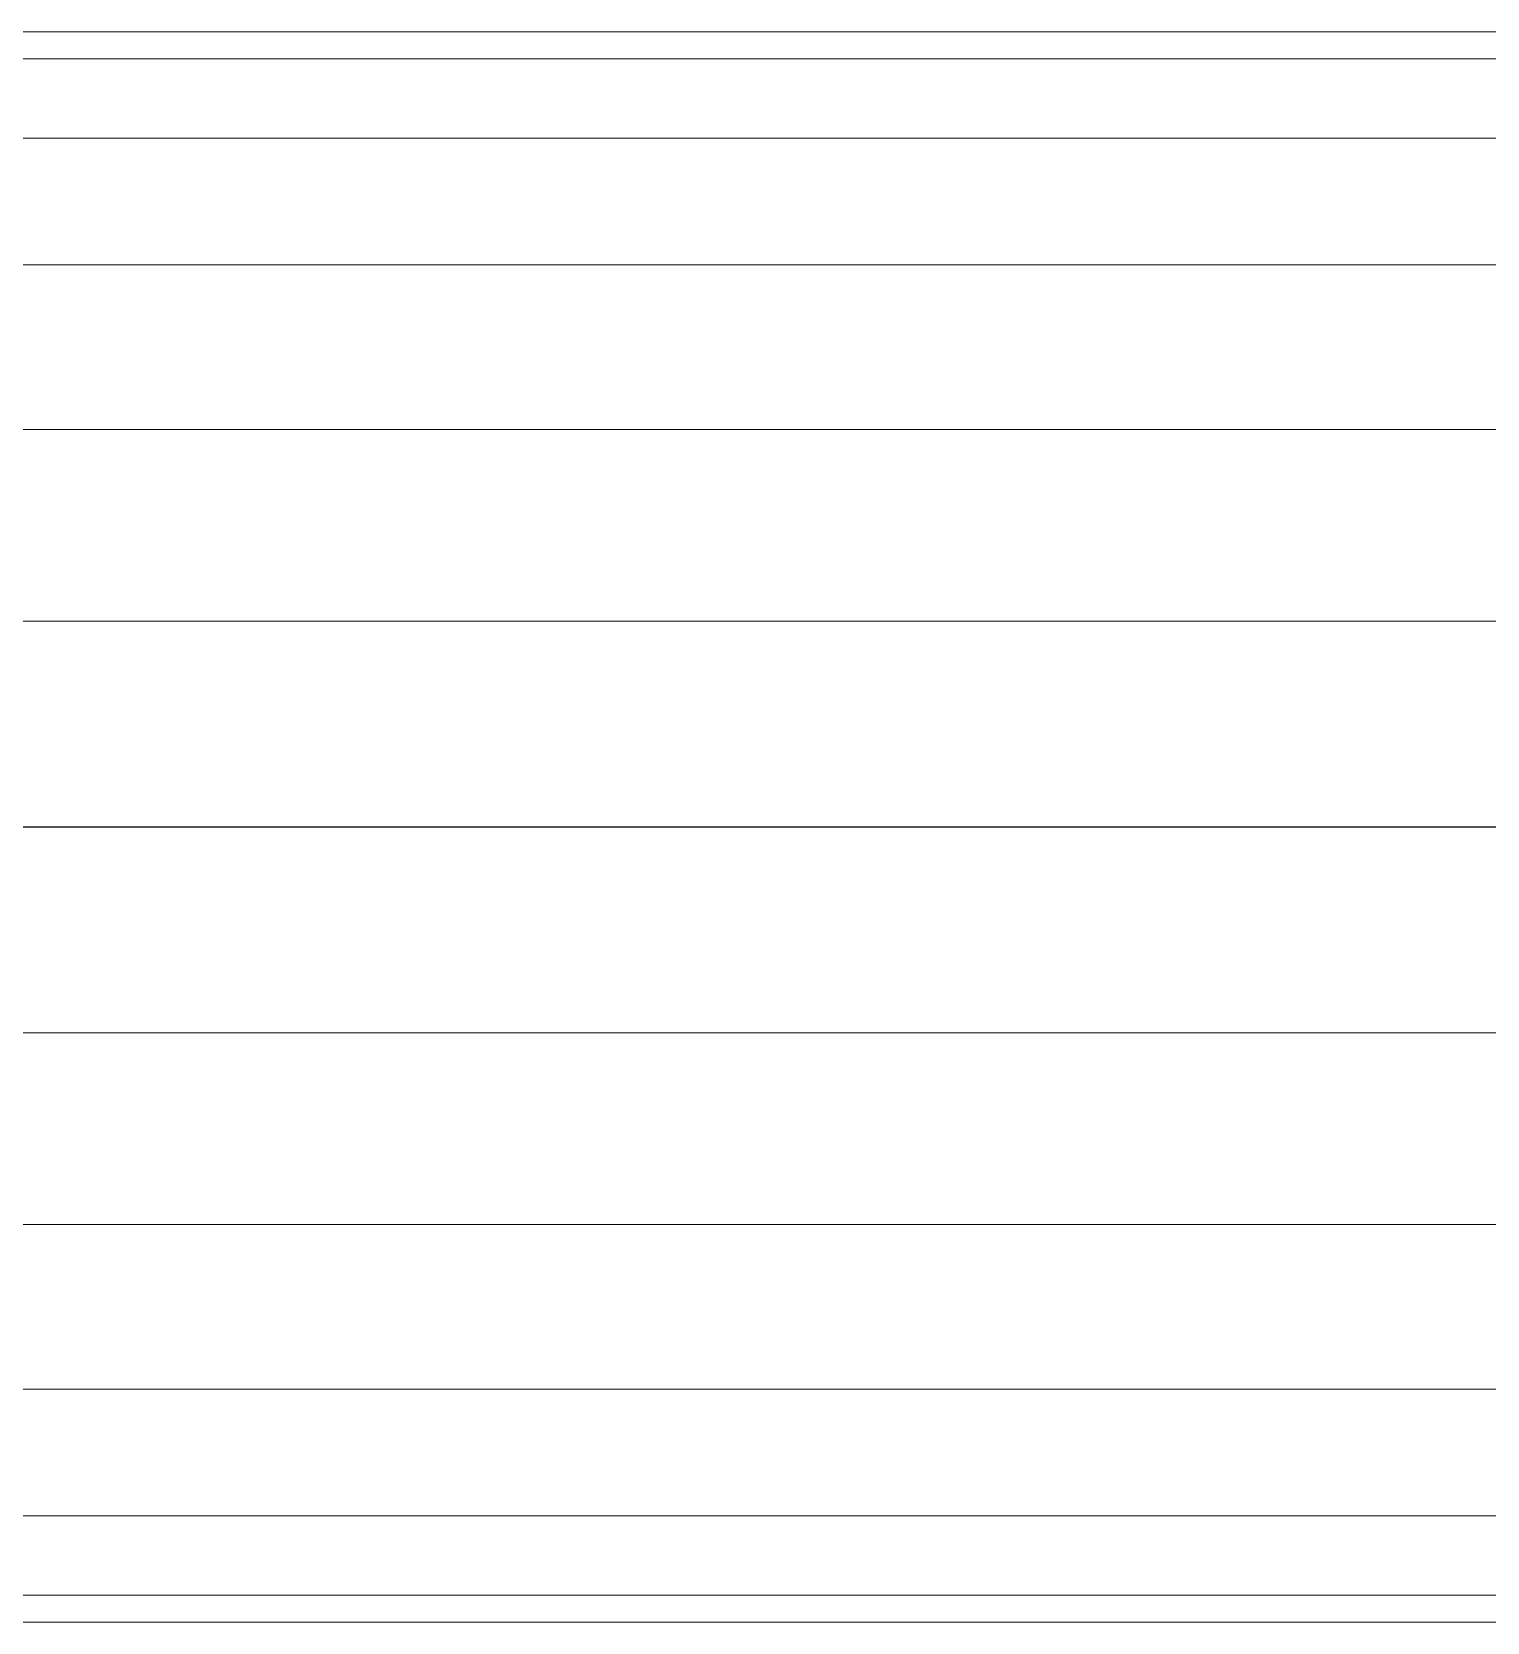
# Model space of a CAD drawing. Header units: inches. Extents: x -3325 to -59, y 5 to 733.
# Drawn here: x -2136.758 to -2135.554, y 533.347 to 534.662 of the extents above; entities that cross this region are included whole.
import ezdxf

# ---------------------------------------------------------------- set-up
doc = ezdxf.new("R2010")
doc.units = ezdxf.units.IN
doc.header["$MEASUREMENT"] = 0
doc.layers.add('P-PIPE', color=10, linetype='Continuous', lineweight=9)

msp = doc.modelspace()

# ---------------------------------------------------------------- linework, layer by layer
at = {"layer": 'P-PIPE', "color": 1}
msp.add_line((-2194.2063, 534.005, 1076), (-2134.33, 534.005, 1076), dxfattribs=at)
msp.add_line((-2194.2063, 534.005, 1076), (-2134.33, 534.005, 1076), dxfattribs=at)

# ---------------------------------------------------------------- meshes
mesh = msp.add_polyface(dxfattribs=at)
corners = [(-2194.2063, 534.6625, 1076), (-2194.2063, 534.64, 1076.1702), (-2194.2063, 534.5744, 1076.3287), (-2194.2063, 534.4699, 1076.465), (-2194.2063, 534.3337, 1076.5694), (-2194.2063, 534.1751, 1076.6351), (-2194.2063, 534.0049, 1076.6575), (-2134.3301, 534.0049, 1076.6575), (-2134.3301, 534.1751, 1076.6351), (-2134.3301, 534.3337, 1076.5694), (-2134.3301, 534.4699, 1076.465), (-2134.3301, 534.5744, 1076.3287), (-2134.3301, 534.64, 1076.1702), (-2134.3301, 534.6625, 1076)]
mesh.append_faces([[corners[k] for k in face] for face in [(7, 8, 5, 6)]], dxfattribs={"vtx1": -1, "color": 1})
mesh.append_faces([[corners[k] for k in face] for face in [(8, 9, 4, 5), (3, 4, 9, 10), (11, 12, 1, 2), (2, 3, 10, 11)]], dxfattribs={"vtx1": -1, "vtx3": -1, "color": 1})
mesh.append_faces([[corners[k] for k in face] for face in [(12, 13, 0, 1)]], dxfattribs={"vtx3": -1, "color": 1})
mesh = msp.add_polyface(dxfattribs=at)
corners = [(-2194.2063, 534.0049, 1075.3425), (-2194.2063, 534.1751, 1075.3649), (-2194.2063, 534.3337, 1075.4306), (-2194.2063, 534.4699, 1075.5351), (-2194.2063, 534.5744, 1075.6713), (-2194.2063, 534.64, 1075.8299), (-2194.2063, 534.6625, 1076), (-2134.3301, 534.6625, 1076), (-2134.3301, 534.64, 1075.8299), (-2134.3301, 534.5744, 1075.6713), (-2134.3301, 534.4699, 1075.5351), (-2134.3301, 534.3337, 1075.4306), (-2134.3301, 534.1751, 1075.3649), (-2134.3301, 534.0049, 1075.3425)]
mesh.append_faces([[corners[k] for k in face] for face in [(7, 8, 5, 6)]], dxfattribs={"vtx1": -1, "color": 1})
mesh.append_faces([[corners[k] for k in face] for face in [(8, 9, 4, 5), (3, 4, 9, 10), (11, 12, 1, 2), (2, 3, 10, 11)]], dxfattribs={"vtx1": -1, "vtx3": -1, "color": 1})
mesh.append_faces([[corners[k] for k in face] for face in [(12, 13, 0, 1)]], dxfattribs={"vtx3": -1, "color": 1})
mesh = msp.add_polyface(dxfattribs=at)
corners = [(-2194.2063, 534.0049, 1076.6575), (-2194.2063, 533.8348, 1076.6351), (-2194.2063, 533.6762, 1076.5694), (-2194.2063, 533.54, 1076.465), (-2194.2063, 533.4355, 1076.3287), (-2194.2063, 533.3699, 1076.1702), (-2194.2063, 533.3475, 1076), (-2134.3301, 533.3475, 1076), (-2134.3301, 533.3699, 1076.1702), (-2134.3301, 533.4355, 1076.3287), (-2134.3301, 533.54, 1076.465), (-2134.3301, 533.6762, 1076.5694), (-2134.3301, 533.8348, 1076.6351), (-2134.3301, 534.0049, 1076.6575)]
mesh.append_faces([[corners[k] for k in face] for face in [(8, 9, 4, 5), (3, 4, 9, 10), (11, 12, 1, 2), (2, 3, 10, 11)]], dxfattribs={"vtx1": -1, "vtx3": -1, "color": 1})
mesh.append_faces([[corners[k] for k in face] for face in [(6, 7, 8, 5)]], dxfattribs={"vtx2": -1, "color": 1})
mesh.append_faces([[corners[k] for k in face] for face in [(12, 13, 0, 1)]], dxfattribs={"vtx3": -1, "color": 1})
mesh = msp.add_polyface(dxfattribs=at)
corners = [(-2194.2063, 533.3475, 1076), (-2194.2063, 533.3699, 1075.8299), (-2194.2063, 533.4355, 1075.6713), (-2194.2063, 533.54, 1075.5351), (-2194.2063, 533.6762, 1075.4306), (-2194.2063, 533.8348, 1075.3649), (-2194.2063, 534.0049, 1075.3425), (-2134.3301, 534.0049, 1075.3425), (-2134.3301, 533.8348, 1075.3649), (-2134.3301, 533.6762, 1075.4306), (-2134.3301, 533.54, 1075.5351), (-2134.3301, 533.4355, 1075.6713), (-2134.3301, 533.3699, 1075.8299), (-2134.3301, 533.3475, 1076)]
mesh.append_faces([[corners[k] for k in face] for face in [(8, 9, 4, 5), (3, 4, 9, 10), (11, 12, 1, 2), (2, 3, 10, 11)]], dxfattribs={"vtx1": -1, "vtx3": -1, "color": 1})
mesh.append_faces([[corners[k] for k in face] for face in [(5, 6, 7, 8), (12, 13, 0, 1)]], dxfattribs={"vtx3": -1, "color": 1})

doc.saveas('drawing.dxf')
